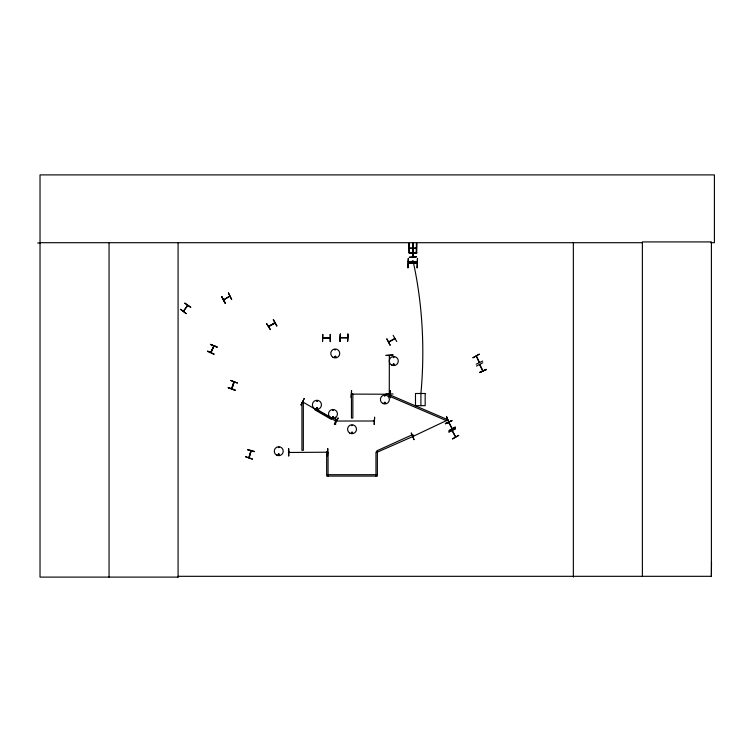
<?xml version="1.0" encoding="UTF-8"?>
<svg xmlns="http://www.w3.org/2000/svg" width="752" height="752" viewBox="0 0 752 752"><rect width="100%" height="100%" fill="white"/><g stroke="black" fill="none" stroke-linecap="round" stroke-linejoin="round"><path stroke-width="1.13" d="M710.884 242.699L714.4 242.699L714.4 174.896L40.025 174.896L40.025 577.104L178.186 577.104L178.092 576.314L711.401 576.314L711.505 561.772M302.736 401.963L303.432 402.311L303.009 401.737M335.364 420.8L336.097 420.8M251.196 450.871L248.94 457.63L249.373 457.103M251.149 450.909L249.156 457.771M233.599 382.58L233.825 381.894M389.639 355.564L389.602 356.213M278.372 447.468L279.105 447.271L278.456 447.647M278.09 454.377C279.293 456.878 279.659 452.657 278.202 454.236M317.56 408.327C316.225 405.638 316.272 410.686 317.56 407.998M334.866 349.718L335.599 349.52L334.941 349.896M335.881 356.974C334.847 354.286 334.161 359.136 335.947 356.805M333.371 410.31L332.647 410.009L333.296 410.385M351.626 425.491L352.397 425.397L351.673 425.585M351.532 432.588C352.82 430.971 352.209 434.318 351.607 432.475M384.526 395.759C385.795 394.565 384.639 397.235 384.601 395.477M384.206 402.668C385.861 405.366 385.184 400.186 384.319 403.166M384.413 402.724C385.466 404.379 385.165 401.624 384.573 402.546M385.297 402.959L385.099 402.47M393.371 357.219C394.17 358.76 394.133 355.893 393.409 357.416M393.127 364.241C395.054 366.788 393.559 361.721 393.296 364.87M394.227 364.532C393.362 362.784 393.164 365.763 394.123 364.626M183.479 311.262L183.93 310.604M223.607 299.691L229.802 296.185M223.833 299.935L229.736 296.222M231.56 388.699L233.797 381.969M275.016 323.116L268.708 326.265M274.217 323.181L274.847 322.824M389.31 355.564L389.348 356.147M210.757 352.284L213.878 346.127M211.293 351.974L210.729 352.434M413.638 436.085L412.98 436.395L413.374 435.887M447.703 419.983L446.876 420.105L447.6 419.757M247.54 449.846L254.477 451.708M250.877 450.786L250.971 451.491M248.94 457.63L250.764 450.909M232.048 388.041L231.823 388.803L234.06 382.072M334.828 356.561C335.213 358.478 336.182 355.658 334.95 356.504M317.278 401.267L316.564 400.976L317.288 401.164M316.517 407.922C316.827 409.962 318.011 406.757 316.526 408.054M332.384 416.956C332.901 419.672 334.349 415.696 332.525 416.843M332.619 417.087C333.606 419.118 333.061 415.395 332.685 417.604M333.55 417.623L333.55 416.975M183.507 311.168L187.718 305.547M187.145 305.942L187.558 305.34L183.516 311.196M476.43 356.204L479.174 362.539M448.681 422.408L452.065 428.499M479.494 362.455L476.401 356.222M482.963 370.717L479.795 364.391M452.102 430.633L455.562 436.94M207.561 351.024L214.094 354.032M210.475 344.454L217.206 347.001L210.494 344.416M213.944 345.995L211.086 352.425M288.918 452.196L289.576 452.516M351.616 393.963L352.265 394.283M326.753 452.488L327.402 452.196L288.947 452.488M389.292 393.963L389.63 393.117L389.451 394.255M340.383 337.61L347.574 337.61M334.349 424.175L337.986 417.971M334.668 424.354L338.221 418.103M231.907 388.671L234.041 382.044L231.87 388.793M268.596 326.368L269.291 325.973M180.621 309.288L186.308 313.697L180.565 309.373M190.613 307.455L184.757 303.291M213.549 345.986L213.324 346.597M385.25 403.063L384.507 403.063M329.959 338.165L322.918 338.156L329.987 338.08M289.069 452.159L289.567 452.159M289.717 452.441L289.069 452.488M352.312 393.926L351.616 394.208M389.997 394.236L351.457 394.104L351.457 418.056L352.857 418.056L352.857 394.104M373.481 420.753L374.064 421.073M335.881 421.035L374.214 420.998M388.756 341.831L394.875 338.344M394.903 338.701L388.84 342.122M274.875 323.181L268.718 326.584M335.561 357.106L335.044 357.181M413.534 436.216L377.372 452.131L375.972 452.131L375.972 476.091M446.951 420.039L447.6 420.114M393.136 335.345L396.774 341.54M268.661 326.33L274.753 322.852M270.429 329.602L266.537 323.548L270.335 329.649M276.68 326.067L273.23 319.76M479.231 354.22L472.98 357.773M472.952 357.726L479.221 354.183M476.204 364.194L482.671 361.054M476.439 366.064L482.812 362.746M486.262 369.617L479.663 372.484L486.253 369.58M479.71 372.578L486.102 369.298M445.381 423.573L451.971 420.669L445.372 423.545M445.532 423.855L451.924 420.584M455.242 427.183L448.963 430.68L455.204 427.089M448.963 432.099L455.43 428.96M448.841 431.864L455.261 428.64M458.664 435.399L452.413 438.971L458.654 435.38M413.064 436.395L447.637 420.011L447.017 420.349M278.635 454.086C277.732 455.834 279.988 454.208 278.87 454.142M352.34 433.143C349.37 432.033 354.662 431.986 351.692 433.143M335.749 421.035L302.849 402.019M335.881 420.706L336.529 420.744L335.806 420.998M323.012 337.855L330.053 337.883M210.964 352.538L213.859 346.061M322.843 334.461L322.523 341.652L322.74 334.461M330.081 341.605L330.128 334.414M393.061 355.029L385.879 355.442L393.061 355M351.588 390.495L351.24 397.686L351.494 390.495M390.467 390.485L390.485 397.676M351.692 393.963L352.34 393.954M351.71 394.236L352.34 394.208M385.879 393.973L393.07 393.973M335.307 417.285L335.383 424.466M374.139 420.998L373.406 420.753L374.111 420.725M374.064 421.035L373.434 421.035M327.778 448.728L327.477 455.919L327.75 448.728M326.678 452.206L327.327 452.196M288.542 455.919L288.533 448.737M37.6 242.981L40.025 242.971M40.025 242.699L642.377 242.699M416.335 252.992L416.74 243.413L416.74 252.992L409.154 252.992L409.154 243.413L409.549 252.992M409.549 248L416.335 248M409.549 248.395L416.335 248.395M409.154 252.822L416.74 252.822M413.149 256.056L413.243 256.855M409.351 257.259L416.542 256.855L409.436 257.297M408.298 261.536L417.106 261.536M408.298 261.931L417.106 261.931M412.416 262.429L413.017 262.429M347.574 337.939L340.383 337.855M328.06 474.691L375.972 474.691M448.869 422.229L452.065 428.584M452.366 430.586L455.58 436.912M247.634 449.489L254.552 451.444M228.279 387.694L235.094 389.978M210.513 344.369L217.084 347.274M207.411 351.363L213.982 354.277M335.43 420.8L335.994 421.12M184.907 303.075L190.82 307.154M482.624 370.83L479.569 364.654M273.455 319.628L276.999 325.889M221.746 296.758L225.337 302.99M413.412 435.793L412.839 434.515L376.79 450.862L377.372 452.131L377.372 476.091L326.659 476.091L326.659 452.131L328.06 452.131L328.06 476.091M389.273 393.747L389.348 355.499M390.175 390.495L390.213 397.676M335.608 417.285L335.655 424.466M330.401 334.414L330.438 341.596M288.796 448.728L288.843 455.919M711.401 576.314L711.401 241.918L642.377 241.918L642.377 576.314M573.344 242.699L573.344 577.104M420.913 405.676L420.913 393.493A278.24 171.55 -86.8 0 0 413.544 263.209M416.373 243.413L416.373 252.992M413.111 242.764L413.149 256.855M412.773 256.855L412.773 242.764L412.641 256.855M412.81 262.486L412.81 263.059M412.613 262.486L412.613 263.059M409.182 243.413L409.182 252.992M347.678 334.142L347.621 341.323M340.289 334.142L340.336 341.323M178.083 242.699L178.083 577.104M109.059 242.699L109.059 577.104M245.584 456.755L252.399 459.068L245.584 456.755M228.288 387.647L235.009 390.232L228.288 387.647M230.648 380.437L237.369 383.003L230.648 380.437M389.198 394.612L388.652 395.89L446.34 420.622L446.885 419.334L389.198 394.612M304.231 398.485L301.026 404.933L304.231 398.485M315.408 408.533L314.703 409.737L331.303 419.325L331.999 418.112L315.408 408.533M386.913 338.936L390.194 345.347L386.866 338.964M221.84 296.711L225.055 303.141L221.84 296.711M228.439 292.97L231.635 299.428L228.439 292.97M411.306 433.077L414.061 439.732L411.259 433.096M446.453 416.458L449.207 423.113L446.453 416.458M374.59 417.275L374.233 424.466L374.59 417.275M408.317 258.425L407.922 268.003L408.298 258.425M417.501 258.425L417.106 268.003L417.482 258.425M413.064 260.982L412.369 260.982L412.369 262.486L413.064 262.486L413.064 260.982M416.307 263.059L409.116 263.209L416.307 263.059M340.383 334.142L339.989 341.323L340.383 334.142M347.969 334.142L347.574 341.323L347.969 334.142M425.171 393.493L415.489 393.493L415.489 405.676L425.171 405.676L425.171 393.493M303.329 402.423L301.928 402.423L301.928 450.335L303.329 450.335L303.329 402.423M382.636 403.373A4.493 4.493 0 0 0 389.376 399.491A4.493 4.493 0 0 0 382.636 395.599A4.493 4.493 0 0 0 382.636 403.373M349.783 433.096A4.474 4.474 0 0 0 356.495 429.223A4.474 4.474 0 0 0 349.783 425.35A4.474 4.474 0 0 0 349.783 433.096M330.748 417.811A4.474 4.474 0 0 0 337.46 413.938A4.474 4.474 0 0 0 330.748 410.066A4.474 4.474 0 0 0 330.748 417.811M314.665 408.74A4.55 4.55 0 0 0 321.48 404.802A4.55 4.55 0 0 0 314.665 400.863A4.55 4.55 0 0 0 314.665 408.74M391.482 364.983A4.55 4.55 0 0 0 398.297 361.054A4.55 4.55 0 0 0 391.482 357.115A4.55 4.55 0 0 0 391.482 364.983M276.52 455.082A4.484 4.484 0 0 0 283.241 451.2A4.484 4.484 0 0 0 276.52 447.318A4.484 4.484 0 0 0 276.52 455.082M333.014 357.332A4.484 4.484 0 0 0 339.735 353.449A4.484 4.484 0 0 0 333.014 349.567A4.484 4.484 0 0 0 333.014 357.332"/></g></svg>
